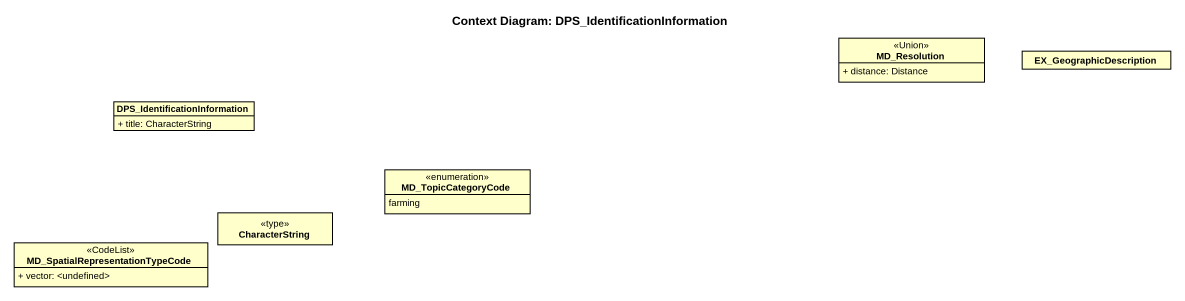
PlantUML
@startuml
title Context Diagram: DPS_IdentificationInformation
hide circle
hide empty members
skinparam classAttributeIconSize 0
class MD_Resolution <<Union>> {
  + distance: Distance
}
class EX_GeographicDescription
class "DPS_IdentificationInformation" as DPS_IdentificationInformatio {
  + title: CharacterString
}
enum MD_TopicCategoryCode {
  farming
}
class CharacterString <<type>>
class "MD_SpatialRepresentationTypeCode" as MD_SpatialRepresentationType <<CodeList>> {
  + vector: <undefined>
}
@enduml
